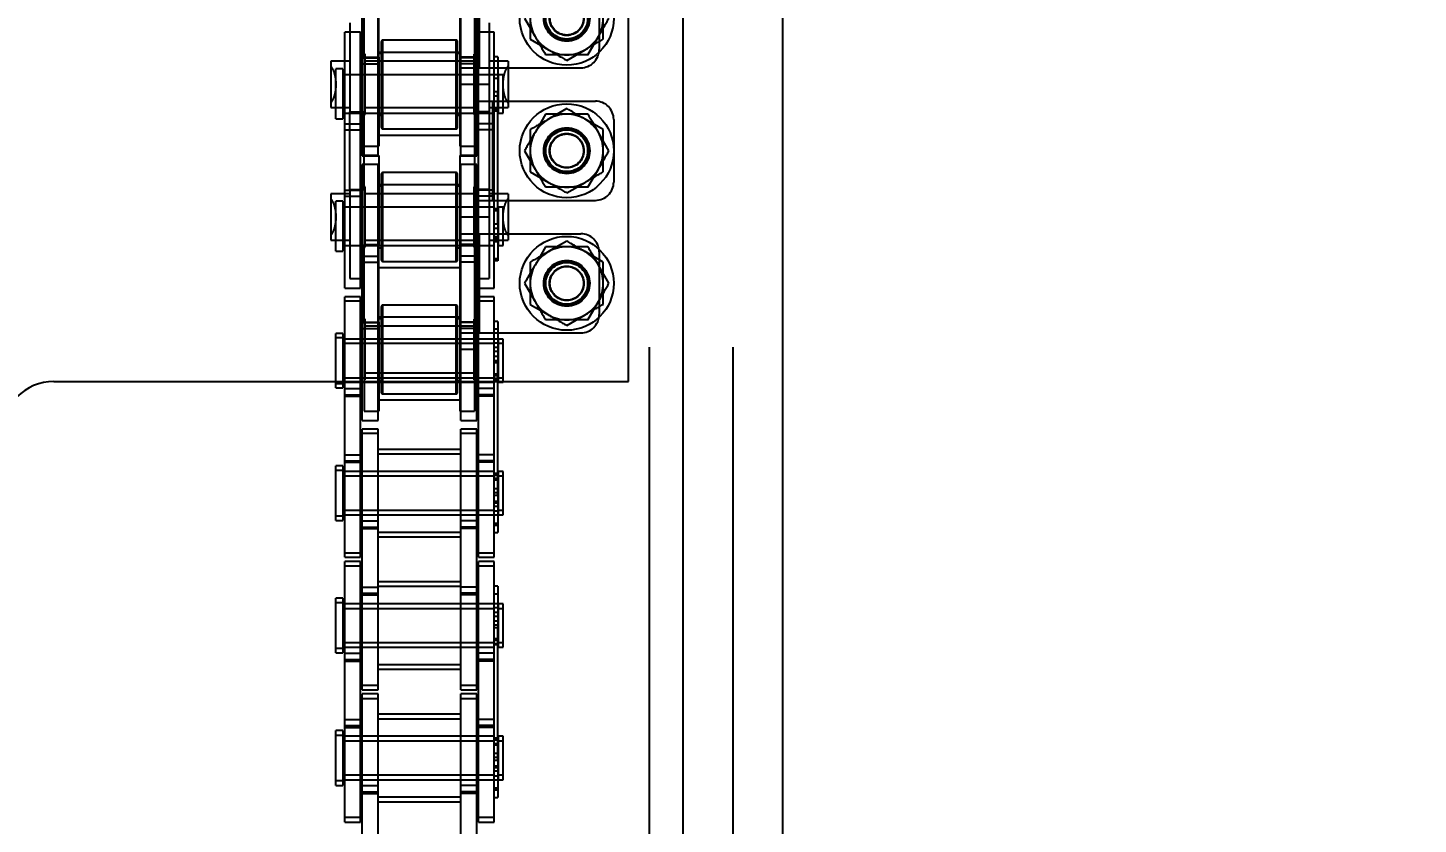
# Model space of a CAD drawing. Header units: metres. Extents: x 0 to 63075, y 0 to 44550.
# Drawn here: x 13986.2 to 14119.4, y 30026.9 to 30103.2 of the extents above; entities that cross this region are included whole.
import ezdxf

# ---------------------------------------------------------------- set-up
doc = ezdxf.new("R2010")
doc.units = ezdxf.units.M
doc.header["$LTSCALE"] = 75
doc.linetypes.add('HIDDEN2', pattern=[4.7625, 3.175, -1.5875])
for name, color, linetype in [('18_COTAS', 7, 'Continuous'), ('SDM', 7, 'Continuous'), ('SL1', 8, 'Continuous'), ('SL4', 4, 'Continuous'), ('ST1', 7, 'HIDDEN2')]:
    doc.layers.add(name, color=color, linetype=linetype)
doc.styles.add('ROMANS', font='ROMANS.SHX')
doc.dimstyles.new('75___1-75', dxfattribs={"dimscale": 75, "dimtxt": 2.5, "dimasz": 2, "dimexe": 1.5, "dimexo": 1, "dimgap": 0.5, "dimtad": 1, "dimdec": 0, "dimzin": 12, "dimtxsty": 'ROMANS', "dimcen": 0, "dimclrd": 256, "dimclre": 256, "dimclrt": 3, "dimazin": 3, "dimtfac": 1, "dimtdec": 0, "dimtmove": 0, "dimatfit": 0, "dimfxl": 1, "dimlwd": -1, "dimlwe": -1, "dimarcsym": 0})

# ---------------------------------------------------------------- blocks, each defined once
blk = doc.blocks.new('A$C1d93b9d1')
at = {"layer": 'SL1'}
for radius, start, end in [(1979, 150.48869, 76.2155), (1915.5, 151.39767, 77.94663), (1915.5, 151.39767, 77.48242), (1907.5, 151.51701, 77.89531), (1508, 159.38429, 0), (1508, 159.38429, 0), (1500, 179.96007, 0.03993)]:
    blk.add_arc((6031.73, 6950), radius, start, end, dxfattribs=at)
blk = doc.blocks.new('*D27')
at = {"layer": '18_COTAS', "transparency": 16777216}
for p, q in [((12131.24, 27878.33), (12131.24, 30705.37)), ((13913.74, 30509.57), (13913.74, 30705.37)), ((11981.24, 30592.87), (11122.31, 30592.87)), ((13913.74, 30592.87), (12131.24, 30592.87)), ((14063.74, 30592.87), (14213.74, 30592.87))]:
    blk.add_line(p, q, dxfattribs=at)
for points in [[(11981.24, 30617.87), (11981.24, 30567.87), (12131.24, 30592.87)], [(14063.74, 30617.87), (14063.74, 30567.87), (13913.74, 30592.87)]]:
    blk.add_solid(points, dxfattribs=at)
at = {"layer": 'Defpoints', "color": 0, "transparency": 16777216}
for p in [(13913.74, 30592.87), (13913.74, 30434.57), (12131.24, 27803.33)]:
    blk.add_point(p, dxfattribs=at)
at = {"layer": '18_COTAS', "color": 3, "transparency": 16777216, "insert": (11476.78, 30724.12), "char_height": 187.5, "attachment_point": 5, "style": 'ROMANS'}
blk.add_mtext('1782', dxfattribs=at)
blk = doc.blocks.new('A$C429c7d53')
at = {"layer": 'SL4'}
for p, q in [((337.77, 3289.74), (337.77, 2339.74)), ((328.24, 2339.74), (328.24, 3129.5))]:
    blk.add_line(p, q, dxfattribs=at)
at = {"layer": 'ST1'}
for p, q in [((325, 3339.74), (325, 2339.74)), ((333, 3339.74), (333, 2339.74)), ((328.24, 2339.74), (328.24, 3129.5)), ((323, 2979.25), (323, 3086.97)), ((306.87, 3018.81), (306.87, 3009.31)), ((308.27, 3018.81), (308.27, 3009.31)), ((308.62, 3018.81), (308.62, 3009.31)), ((308.71, 3018.81), (308.71, 3009.31)), ((297.72, 3010.34), (297.72, 3017.79)), ((299.12, 3010.34), (299.12, 3017.79)), ((320.2, 3017.06), (320.2, 3011.06)), ((297.51, 3010.27), (297.51, 3016.61)), ((299.03, 3010.27), (299.03, 3016.61)), ((306.96, 3010.27), (306.96, 3016.61)), ((308.48, 3010.27), (308.48, 3016.61)), ((313.06, 3014.06), (314.07, 3012.31)), ((295.84, 3003.93), (295.84, 3012.73)), ((297.36, 3012.73), (295.84, 3012.73)), ((296.32, 3013.62), (296.32, 3005.09)), ((297.36, 3003.93), (297.36, 3012.73)), ((308.64, 3003.93), (308.64, 3012.73)), ((310.16, 3012.73), (308.64, 3012.73)), ((309.67, 3013.62), (309.67, 3007.71)), ((310.16, 3003.93), (310.16, 3012.73)), ((299.35, 3003.61), (299.35, 3011.81)), ((306.5, 3011.97), (299.5, 3011.97)), ((299.5, 3003.46), (299.5, 3011.92)), ((306.5, 3003.46), (306.5, 3011.92)), ((306.65, 3003.61), (306.65, 3011.81)), ((313.6, 3012.04), (315.35, 3011.03)), ((319.12, 3010.56), (320.13, 3012.31)), ((297.51, 3010.27), (299.03, 3010.27)), ((297.51, 3000.89), (297.51, 3010.27)), ((297.81, 3010.61), (297.72, 3010.61)), ((297.81, 3010.61), (297.72, 3010.52)), ((297.72, 3010.34), (297.72, 3005.09)), ((297.72, 3010.34), (299.12, 3010.34)), ((297.72, 3010.34), (297.72, 3005.09)), ((297.72, 3010.34), (299.12, 3010.34)), ((297.81, 3009.94), (297.72, 3010.03)), ((297.81, 3004.82), (297.81, 3010.61)), ((299.03, 3000.89), (299.03, 3010.27)), ((306.96, 3010.77), (299.03, 3010.77)), ((299.35, 3010.67), (299.12, 3010.67)), ((299.12, 3010.34), (299.12, 3001.81)), ((306.87, 3010.67), (306.65, 3010.67)), ((308.27, 3010.34), (306.87, 3010.34)), ((308.48, 3010.27), (306.96, 3010.27)), ((306.96, 3000.89), (306.96, 3010.27)), ((308.19, 3010.61), (308.19, 3004.82)), ((308.27, 3010.52), (308.19, 3010.61)), ((308.27, 3010.61), (308.19, 3010.61)), ((308.27, 3010.03), (308.19, 3009.94)), ((308.48, 3000.89), (308.48, 3010.27)), ((310.49, 3010.36), (310.16, 3010.36)), ((310.49, 3010.36), (310.49, 3007.02)), ((317.1, 3010.02), (318.85, 3011.03)), ((294.5, 3009.94), (294.5, 3009.49)), ((296.32, 3009.94), (294.5, 3009.94)), ((294.5, 3009.49), (294.5, 3005.93)), ((295, 3004.41), (295, 3009.21)), ((295.66, 3009.21), (295, 3009.21)), ((295.66, 3009.21), (295.66, 3004.41)), ((310.16, 3008.65), (295.66, 3008.65)), ((297.36, 3008.65), (295.84, 3008.65)), ((297.51, 3009.69), (299.03, 3009.69)), ((299.03, 3008.65), (297.51, 3008.65)), ((308.27, 3009.94), (297.72, 3009.94)), ((308.19, 3009.94), (297.81, 3009.94)), ((306.96, 3008.65), (299.03, 3008.65)), ((306.87, 3009.31), (308.62, 3009.31)), ((306.87, 3009.31), (306.87, 3007.71)), ((308.48, 3009.69), (306.96, 3009.69)), ((308.48, 3008.65), (306.96, 3008.65)), ((308.27, 3009.31), (308.27, 3007.71)), ((308.62, 3009.31), (318.45, 3009.31)), ((310.49, 3008.65), (308.64, 3008.65)), ((311.5, 3009.94), (309.67, 3009.94)), ((310.53, 3008.65), (310.53, 3004.96)), ((311, 3008.65), (310.53, 3008.65)), ((311, 3004.96), (311, 3008.65)), ((311.5, 3009.94), (311.5, 3009.49)), ((311.5, 3009.49), (311.5, 3005.93)), ((308.27, 3007.71), (306.87, 3007.71)), ((306.87, 3007.71), (306.87, 3001.81)), ((309.67, 3007.71), (308.27, 3007.71)), ((308.27, 3007.71), (308.27, 3006.11)), ((309.67, 3007.71), (309.67, 3006.11)), ((310.53, 3008.28), (310.16, 3008.28)), ((308.27, 3006.11), (308.27, 2996.61)), ((308.27, 3006.11), (310.02, 3006.11)), ((309.67, 3006.11), (309.67, 2996.61)), ((309.99, 3006.11), (309.99, 2996.61)), ((310.02, 3006.11), (310.02, 2996.61)), ((310.02, 3006.11), (319.85, 3006.11)), ((310.49, 3007.02), (310.16, 3007.02)), ((310.49, 3006.6), (310.16, 3006.6)), ((310.49, 2994.34), (310.49, 3007.02)), ((294.5, 3005.93), (294.5, 3005.49)), ((294.5, 3005.49), (296.32, 3005.49)), ((295.66, 3004.96), (310.16, 3004.96)), ((295.84, 3004.96), (297.36, 3004.96)), ((296.32, 3005.09), (297.72, 3005.09)), ((296.32, 3005.09), (297.72, 3005.09)), ((296.32, 2997.64), (296.32, 3005.09)), ((297.51, 3004.96), (299.03, 3004.96)), ((297.72, 3005.49), (308.27, 3005.49)), ((297.72, 3005.4), (297.81, 3005.49)), ((297.72, 2997.64), (297.72, 3005.09)), ((297.72, 3004.91), (297.81, 3004.82)), ((297.72, 3004.82), (297.81, 3004.82)), ((297.81, 3005.49), (308.19, 3005.49)), ((299.03, 3004.96), (306.96, 3004.96)), ((299.12, 3004.76), (299.35, 3004.76)), ((306.65, 3004.76), (306.87, 3004.76)), ((306.96, 3004.96), (308.48, 3004.96)), ((308.19, 3005.49), (308.27, 3005.4)), ((308.19, 3004.82), (308.27, 3004.91)), ((308.19, 3004.82), (308.27, 3004.82)), ((309.67, 3005.09), (308.27, 3005.09)), ((308.64, 3004.96), (310.16, 3004.96)), ((309.67, 3005.49), (311.5, 3005.49)), ((310.16, 3005.33), (310.53, 3005.33)), ((310.49, 3005.24), (310.16, 3005.24)), ((310.49, 3005.14), (310.16, 3005.14)), ((310.53, 3004.96), (311, 3004.96)), ((311.5, 3005.93), (311.5, 3005.49)), ((315.08, 3004.86), (314.07, 3003.11)), ((317.1, 3005.41), (315.35, 3004.4)), ((295, 3004.41), (295.66, 3004.41)), ((295.66, 3004.41), (295.66, 3004.41)), ((295.84, 3003.93), (297.36, 3003.93)), ((295.84, 2997.59), (295.84, 3003.93)), ((295.84, 3003.35), (297.36, 3003.35)), ((297.36, 2997.59), (297.36, 3003.93)), ((299.5, 3003.46), (306.5, 3003.46)), ((310.16, 3003.93), (308.64, 3003.93)), ((308.64, 2997.59), (308.64, 3003.93)), ((310.16, 3003.35), (308.64, 3003.35)), ((310.16, 2997.59), (310.16, 3003.93)), ((320.6, 3003.39), (318.85, 3004.4)), ((321.6, 3004.36), (321.6, 2998.36)), ((299.03, 3002.85), (306.96, 3002.85)), ((321.14, 3001.36), (320.13, 3003.11)), ((297.51, 3000.89), (299.03, 3000.89)), ((297.72, 3001.81), (299.12, 3001.81)), ((299.12, 3000.92), (297.72, 3000.92)), ((299.12, 3000.92), (299.12, 2992.39)), ((306.87, 3001.81), (308.27, 3001.81)), ((306.87, 3000.92), (306.87, 2995.01)), ((308.27, 3000.92), (306.87, 3000.92)), ((306.96, 3000.89), (308.48, 3000.89)), ((313.06, 3001.36), (314.07, 2999.61)), ((297.51, 2991.25), (297.51, 3000.05)), ((299.03, 3000.05), (297.51, 3000.05)), ((299.03, 2991.25), (299.03, 3000.05)), ((306.96, 2991.25), (306.96, 3000.05)), ((308.48, 3000.05), (306.96, 3000.05)), ((308.48, 2991.25), (308.48, 3000.05)), ((313.6, 2999.34), (315.35, 2998.33)), ((319.12, 2997.86), (320.13, 2999.61)), ((306.96, 2998.09), (299.03, 2998.09)), ((299.35, 2990.91), (299.35, 2999.11)), ((306.5, 2999.27), (299.5, 2999.27)), ((299.5, 2990.76), (299.5, 2999.22)), ((306.5, 2990.76), (306.5, 2999.22)), ((306.65, 2990.91), (306.65, 2999.11)), ((317.1, 2997.32), (318.85, 2998.33)), ((294.5, 2997.24), (294.5, 2996.79)), ((296.32, 2997.24), (294.5, 2997.24)), ((294.5, 2996.79), (294.5, 2993.23)), ((295.84, 2988.21), (295.84, 2997.59)), ((295.84, 2997.59), (297.36, 2997.59)), ((295.84, 2997.01), (297.36, 2997.01)), ((296.32, 2997.64), (297.72, 2997.64)), ((296.32, 2997.64), (297.72, 2997.64)), ((296.32, 2997.64), (296.32, 2989.11)), ((297.36, 2988.21), (297.36, 2997.59)), ((297.81, 2997.91), (297.72, 2997.91)), ((297.81, 2997.91), (297.72, 2997.82)), ((297.72, 2997.64), (297.72, 2992.39)), ((297.81, 2997.24), (297.72, 2997.33)), ((308.27, 2997.24), (297.72, 2997.24)), ((297.81, 2992.12), (297.81, 2997.91)), ((308.19, 2997.24), (297.81, 2997.24)), ((299.35, 2997.97), (299.12, 2997.97)), ((306.87, 2997.97), (306.65, 2997.97)), ((308.19, 2997.91), (308.19, 2992.12)), ((308.27, 2997.82), (308.19, 2997.91)), ((308.27, 2997.91), (308.19, 2997.91)), ((308.27, 2997.33), (308.19, 2997.24)), ((309.67, 2997.64), (308.27, 2997.64)), ((310.16, 2997.59), (308.64, 2997.59)), ((308.64, 2988.21), (308.64, 2997.59)), ((310.16, 2997.01), (308.64, 2997.01)), ((311.5, 2997.24), (309.67, 2997.24)), ((310.16, 2988.21), (310.16, 2997.59)), ((311.5, 2997.24), (311.5, 2996.79)), ((311.5, 2996.79), (311.5, 2993.23)), ((295, 2991.73), (295, 2996.53)), ((295.66, 2996.53), (295, 2996.53)), ((295.66, 2996.53), (295.66, 2991.74)), ((310.16, 2995.97), (295.66, 2995.97)), ((297.36, 2995.97), (295.84, 2995.97)), ((299.03, 2995.97), (297.51, 2995.97)), ((306.96, 2995.97), (299.03, 2995.97)), ((308.48, 2995.97), (306.96, 2995.97)), ((308.27, 2996.61), (310.02, 2996.61)), ((308.27, 2996.61), (308.27, 2995.01)), ((310.16, 2995.97), (308.64, 2995.97)), ((309.67, 2996.61), (309.67, 2995.01)), ((310.02, 2996.61), (319.85, 2996.61)), ((310.49, 2995.8), (310.16, 2995.8)), ((310.49, 2995.69), (310.16, 2995.69)), ((310.53, 2995.61), (310.16, 2995.61)), ((310.53, 2995.97), (310.53, 2992.28)), ((311, 2995.97), (310.53, 2995.97)), ((311, 2992.28), (311, 2995.97)), ((308.27, 2995.01), (306.87, 2995.01)), ((306.87, 2995.01), (306.87, 2993.41)), ((309.67, 2995.01), (308.27, 2995.01)), ((308.27, 2995.01), (308.27, 2993.41)), ((309.67, 2995.01), (309.67, 2989.11)), ((310.49, 2994.34), (310.16, 2994.34)), ((310.49, 2994.34), (310.49, 2990.99)), ((294.5, 2993.23), (294.5, 2992.79)), ((294.5, 2992.79), (296.32, 2992.79)), ((297.72, 2992.79), (308.27, 2992.79)), ((297.72, 2992.7), (297.81, 2992.79)), ((297.81, 2992.79), (308.19, 2992.79)), ((306.87, 2993.41), (306.87, 2983.91)), ((306.87, 2993.41), (308.62, 2993.41)), ((308.19, 2992.79), (308.27, 2992.7)), ((308.27, 2993.41), (308.27, 2983.91)), ((308.62, 2993.41), (308.62, 2983.91)), ((308.62, 2993.41), (318.45, 2993.41)), ((308.71, 2993.41), (308.71, 2983.91)), ((309.67, 2992.79), (311.5, 2992.79)), ((310.49, 2993.92), (310.16, 2993.92)), ((310.49, 2993.11), (310.16, 2993.11)), ((310.49, 2992.94), (310.16, 2992.94)), ((310.16, 2992.65), (310.53, 2992.65)), ((311.5, 2993.23), (311.5, 2992.79)), ((317.1, 2992.71), (315.35, 2991.7)), ((295, 2991.73), (295.66, 2991.73)), ((295.66, 2992.28), (310.16, 2992.28)), ((295.66, 2991.74), (295.66, 2991.73)), ((295.84, 2992.28), (297.36, 2992.28)), ((297.51, 2992.28), (299.03, 2992.28)), ((297.72, 2992.39), (299.12, 2992.39)), ((297.72, 2992.39), (299.12, 2992.39)), ((297.72, 2984.94), (297.72, 2992.39)), ((297.72, 2992.21), (297.81, 2992.12)), ((297.72, 2992.12), (297.81, 2992.12)), ((299.03, 2992.28), (306.96, 2992.28)), ((299.12, 2984.94), (299.12, 2992.39)), ((299.12, 2992.06), (299.35, 2992.06)), ((306.65, 2992.06), (306.87, 2992.06)), ((308.27, 2992.39), (306.87, 2992.39)), ((306.96, 2992.28), (308.48, 2992.28)), ((308.19, 2992.12), (308.27, 2992.21)), ((308.19, 2992.12), (308.27, 2992.12)), ((308.64, 2992.28), (310.16, 2992.28)), ((310.53, 2992.28), (311, 2992.28)), ((315.08, 2992.16), (314.07, 2990.41)), ((320.6, 2990.69), (318.85, 2991.7)), ((320.2, 2991.66), (320.2, 2985.66)), ((297.51, 2991.25), (299.03, 2991.25)), ((297.51, 2984.91), (297.51, 2991.25)), ((297.51, 2990.67), (299.03, 2990.67)), ((299.03, 2984.91), (299.03, 2991.25)), ((299.03, 2990.17), (306.96, 2990.17)), ((299.5, 2990.76), (306.5, 2990.76)), ((308.48, 2991.25), (306.96, 2991.25)), ((306.96, 2984.91), (306.96, 2991.25)), ((308.48, 2990.67), (306.96, 2990.67)), ((308.48, 2984.91), (308.48, 2991.25)), ((310.49, 2990.99), (310.16, 2990.99)), ((310.49, 2990.82), (310.16, 2990.82)), ((310.49, 2990.99), (310.49, 2990.82)), ((321.14, 2988.66), (320.13, 2990.41)), ((296.32, 2989.11), (297.72, 2989.11)), ((308.27, 2989.11), (309.67, 2989.11)), ((313.06, 2988.66), (314.07, 2986.91)), ((295.84, 2988.21), (297.36, 2988.21)), ((295.84, 2986.96), (295.84, 2987.37)), ((297.36, 2987.37), (295.84, 2987.37)), ((297.36, 2986.96), (297.36, 2987.37)), ((308.64, 2988.21), (310.16, 2988.21)), ((308.64, 2986.96), (308.64, 2987.37)), ((310.16, 2987.37), (308.64, 2987.37)), ((310.16, 2986.96), (310.16, 2987.37)), ((295.84, 2977.86), (295.84, 2986.96)), ((297.36, 2986.96), (295.84, 2986.96)), ((297.36, 2977.86), (297.36, 2986.96)), ((299.35, 2978.21), (299.35, 2986.41)), ((306.5, 2986.57), (299.5, 2986.57)), ((299.5, 2978.06), (299.5, 2986.52)), ((306.5, 2978.06), (306.5, 2986.52)), ((306.65, 2978.21), (306.65, 2986.41)), ((308.64, 2977.86), (308.64, 2986.96)), ((310.16, 2986.96), (308.64, 2986.96)), ((310.16, 2977.86), (310.16, 2986.96)), ((313.6, 2986.64), (315.35, 2985.63)), ((319.12, 2985.16), (320.13, 2986.91)), ((297.51, 2984.91), (299.03, 2984.91)), ((297.51, 2975.53), (297.51, 2984.91)), ((297.81, 2985.21), (297.72, 2985.21)), ((297.81, 2985.21), (297.72, 2985.12)), ((297.72, 2984.94), (299.12, 2984.94)), ((297.72, 2984.94), (299.12, 2984.94)), ((297.72, 2984.94), (297.72, 2976.41)), ((297.81, 2979.42), (297.81, 2985.21)), ((299.03, 2975.53), (299.03, 2984.91)), ((306.96, 2985.41), (299.03, 2985.41)), ((299.35, 2985.27), (299.12, 2985.27)), ((299.12, 2984.94), (299.12, 2976.41)), ((306.87, 2985.27), (306.65, 2985.27)), ((308.27, 2984.94), (306.87, 2984.94)), ((308.48, 2984.91), (306.96, 2984.91)), ((306.96, 2975.53), (306.96, 2984.91)), ((308.19, 2985.21), (308.19, 2979.42)), ((308.27, 2985.12), (308.19, 2985.21)), ((308.27, 2985.21), (308.19, 2985.21)), ((308.48, 2975.53), (308.48, 2984.91)), ((310.49, 2985), (310.16, 2985)), ((310.49, 2985), (310.49, 2984.27)), ((317.1, 2984.62), (318.85, 2985.63)), ((295, 2983.43), (295, 2983.85)), ((295.66, 2983.85), (295, 2983.85)), ((295, 2978.64), (295, 2983.43)), ((295.66, 2983.43), (295, 2983.43)), ((295.66, 2983.85), (295.66, 2983.43)), ((295.66, 2983.43), (295.66, 2978.64)), ((297.51, 2984.33), (299.03, 2984.33)), ((297.81, 2984.54), (297.72, 2984.63)), ((308.19, 2984.54), (297.81, 2984.54)), ((306.87, 2983.91), (308.62, 2983.91)), ((306.87, 2983.91), (306.87, 2982.31)), ((308.48, 2984.33), (306.96, 2984.33)), ((308.27, 2984.63), (308.19, 2984.54)), ((308.27, 2983.91), (308.27, 2982.31)), ((308.62, 2983.91), (318.45, 2983.91)), ((310.49, 2984.27), (310.16, 2984.27)), ((310.49, 2984.27), (310.49, 2981.04)), ((310.16, 2983.3), (295.66, 2983.3)), ((310.16, 2982.88), (295.66, 2982.88)), ((297.36, 2983.3), (295.84, 2983.3)), ((297.36, 2982.88), (295.84, 2982.88)), ((299.03, 2983.3), (297.51, 2983.3)), ((306.96, 2983.3), (299.03, 2983.3)), ((308.27, 2982.31), (306.87, 2982.31)), ((306.87, 2982.31), (306.87, 2976.41)), ((308.48, 2983.3), (306.96, 2983.3)), ((308.27, 2982.31), (308.27, 2976.41)), ((310.49, 2983.3), (308.64, 2983.3)), ((310.16, 2982.88), (308.64, 2982.88)), ((310.53, 2982.93), (310.16, 2982.93)), ((310.53, 2982.51), (310.16, 2982.51)), ((310.49, 2982.14), (310.16, 2982.14)), ((310.53, 2983.3), (310.53, 2982.88)), ((311, 2983.3), (310.53, 2983.3)), ((310.53, 2982.88), (310.53, 2979.19)), ((311, 2982.88), (310.53, 2982.88)), ((311, 2982.88), (311, 2983.3)), ((311, 2979.19), (311, 2982.88)), ((310.49, 2981.66), (310.16, 2981.66)), ((310.49, 2981.24), (310.16, 2981.24)), ((310.49, 2981.04), (310.16, 2981.04)), ((310.49, 2968.34), (310.49, 2981.04)), ((295.66, 2979.61), (310.16, 2979.61)), ((295.84, 2979.61), (297.36, 2979.61)), ((297.51, 2979.61), (299.03, 2979.61)), ((297.72, 2980), (297.81, 2980.09)), ((297.72, 2979.51), (297.81, 2979.42)), ((297.72, 2979.42), (297.81, 2979.42)), ((297.81, 2980.09), (308.19, 2980.09)), ((299.03, 2979.61), (306.96, 2979.61)), ((299.12, 2979.36), (299.35, 2979.36)), ((306.65, 2979.36), (306.87, 2979.36)), ((306.96, 2979.61), (308.48, 2979.61)), ((308.19, 2980.09), (308.27, 2980)), ((308.19, 2979.42), (308.27, 2979.51)), ((308.19, 2979.42), (308.27, 2979.42)), ((308.64, 2979.61), (310.16, 2979.61)), ((310.16, 2979.98), (310.53, 2979.98)), ((310.49, 2979.89), (310.16, 2979.89)), ((310.49, 2979.78), (310.16, 2979.78)), ((310.16, 2979.56), (310.53, 2979.56)), ((310.49, 2979.42), (310.16, 2979.42)), ((310.53, 2979.61), (311, 2979.61)), ((268, 2979.25), (323, 2979.25)), ((295, 2979.05), (295.66, 2979.05)), ((295, 2978.64), (295.66, 2978.64)), ((295.66, 2979.19), (310.16, 2979.19)), ((295.84, 2979.19), (297.36, 2979.19)), ((295.84, 2978.57), (297.36, 2978.57)), ((299.5, 2978.06), (306.5, 2978.06)), ((308.64, 2979.19), (310.16, 2979.19)), ((310.16, 2978.57), (308.64, 2978.57)), ((310.53, 2979.19), (311, 2979.19)), ((295.84, 2977.99), (297.36, 2977.99)), ((295.84, 2977.86), (297.36, 2977.86)), ((295.84, 2971.51), (295.84, 2977.86)), ((297.36, 2971.51), (297.36, 2977.86)), ((299.03, 2977.49), (306.96, 2977.49)), ((310.16, 2977.99), (308.64, 2977.99)), ((310.16, 2977.86), (308.64, 2977.86)), ((308.64, 2971.51), (308.64, 2977.86)), ((310.16, 2971.51), (310.16, 2977.86)), ((297.51, 2975.53), (299.03, 2975.53)), ((297.72, 2976.41), (299.12, 2976.41)), ((306.87, 2976.41), (308.27, 2976.41)), ((306.96, 2975.53), (308.48, 2975.53)), ((297.51, 2974.26), (297.51, 2974.69)), ((299.03, 2974.69), (297.51, 2974.69)), ((297.51, 2965.16), (297.51, 2974.26)), ((299.03, 2974.26), (297.51, 2974.26)), ((299.03, 2974.26), (299.03, 2974.69)), ((299.03, 2965.16), (299.03, 2974.26)), ((306.96, 2974.26), (306.96, 2974.69)), ((308.48, 2974.69), (306.96, 2974.69)), ((306.96, 2965.16), (306.96, 2974.26)), ((308.48, 2974.26), (306.96, 2974.26)), ((308.48, 2974.26), (308.48, 2974.69)), ((308.48, 2965.16), (308.48, 2974.26)), ((306.96, 2972.73), (299.03, 2972.73)), ((295.84, 2972.23), (297.36, 2972.23)), ((295.84, 2971.65), (297.36, 2971.65)), ((295.84, 2971.51), (297.36, 2971.51)), ((295.84, 2962.42), (295.84, 2971.51)), ((297.36, 2962.42), (297.36, 2971.51)), ((306.96, 2972.3), (299.03, 2972.3)), ((310.16, 2972.23), (308.64, 2972.23)), ((310.16, 2971.65), (308.64, 2971.65)), ((310.16, 2971.51), (308.64, 2971.51)), ((308.64, 2962.42), (308.64, 2971.51)), ((310.16, 2962.42), (310.16, 2971.51)), ((295, 2970.73), (295, 2971.17)), ((295.66, 2971.17), (295, 2971.17)), ((295, 2965.94), (295, 2970.73)), ((295.66, 2970.73), (295, 2970.73)), ((295.66, 2971.17), (295.66, 2970.73)), ((295.66, 2970.73), (295.66, 2965.94)), ((310.16, 2970.62), (295.66, 2970.62)), ((310.16, 2970.18), (295.66, 2970.18)), ((297.36, 2970.62), (295.84, 2970.62)), ((297.36, 2970.18), (295.84, 2970.18)), ((299.03, 2970.62), (297.51, 2970.62)), ((299.03, 2970.18), (297.51, 2970.18)), ((306.96, 2970.62), (299.03, 2970.62)), ((306.96, 2970.18), (299.03, 2970.18)), ((308.48, 2970.62), (306.96, 2970.62)), ((308.48, 2970.18), (306.96, 2970.18)), ((310.16, 2970.62), (308.64, 2970.62)), ((310.16, 2970.18), (308.64, 2970.18)), ((310.49, 2970.44), (310.16, 2970.44)), ((310.49, 2970.34), (310.16, 2970.34)), ((310.53, 2970.25), (310.16, 2970.25)), ((310.53, 2970.62), (310.53, 2970.18)), ((311, 2970.62), (310.53, 2970.62)), ((310.53, 2970.18), (310.53, 2966.49)), ((311, 2970.18), (310.53, 2970.18)), ((311, 2970.18), (311, 2970.62)), ((311, 2966.49), (311, 2970.18)), ((310.49, 2969.95), (310.16, 2969.95)), ((310.53, 2969.81), (310.16, 2969.81)), ((310.49, 2968.98), (310.16, 2968.98)), ((310.49, 2968.57), (310.16, 2968.57)), ((310.49, 2968.34), (310.16, 2968.34)), ((310.49, 2967.75), (310.16, 2967.75)), ((310.49, 2967.58), (310.16, 2967.58)), ((310.49, 2968.34), (310.49, 2964.78)), ((295, 2966.37), (295.66, 2966.37)), ((295.66, 2966.93), (310.16, 2966.93)), ((295.66, 2966.49), (310.16, 2966.49)), ((295.84, 2966.93), (297.36, 2966.93)), ((295.84, 2966.49), (297.36, 2966.49)), ((297.51, 2966.93), (299.03, 2966.93)), ((297.51, 2966.49), (299.03, 2966.49)), ((299.03, 2966.93), (306.96, 2966.93)), ((299.03, 2966.49), (306.96, 2966.49)), ((306.96, 2966.93), (308.48, 2966.93)), ((306.96, 2966.49), (308.48, 2966.49)), ((308.64, 2966.93), (310.16, 2966.93)), ((308.64, 2966.49), (310.49, 2966.49)), ((310.16, 2967.3), (310.53, 2967.3)), ((310.16, 2966.86), (310.53, 2966.86)), ((310.53, 2966.93), (311, 2966.93)), ((310.53, 2966.49), (311, 2966.49)), ((295, 2965.94), (295.66, 2965.94)), ((297.51, 2965.9), (299.03, 2965.9)), ((297.51, 2965.31), (299.03, 2965.31)), ((297.51, 2965.16), (299.03, 2965.16)), ((297.51, 2958.81), (297.51, 2965.16)), ((299.03, 2958.81), (299.03, 2965.16)), ((299.03, 2964.81), (306.96, 2964.81)), ((308.48, 2965.9), (306.96, 2965.9)), ((308.48, 2965.31), (306.96, 2965.31)), ((308.48, 2965.16), (306.96, 2965.16)), ((306.96, 2958.81), (306.96, 2965.16)), ((308.48, 2958.81), (308.48, 2965.16)), ((310.49, 2965.63), (310.16, 2965.63)), ((310.49, 2965.46), (310.16, 2965.46)), ((310.16, 2964.78), (310.49, 2964.78)), ((299.03, 2964.38), (306.96, 2964.38)), ((295.84, 2962.85), (297.36, 2962.85)), ((295.84, 2962.42), (297.36, 2962.42)), ((308.64, 2962.85), (310.16, 2962.85)), ((308.64, 2962.42), (310.16, 2962.42)), ((295.84, 2961.56), (295.84, 2962.01)), ((297.36, 2962.01), (295.84, 2962.01)), ((295.84, 2952.46), (295.84, 2961.56)), ((297.36, 2961.56), (295.84, 2961.56)), ((297.36, 2961.56), (297.36, 2962.01)), ((297.36, 2952.46), (297.36, 2961.56)), ((308.64, 2961.56), (308.64, 2962.01)), ((310.16, 2962.01), (308.64, 2962.01)), ((308.64, 2952.46), (308.64, 2961.56)), ((310.16, 2961.56), (308.64, 2961.56)), ((310.16, 2961.56), (310.16, 2962.01)), ((310.16, 2952.46), (310.16, 2961.56)), ((297.51, 2959.56), (299.03, 2959.56)), ((306.96, 2960.05), (299.03, 2960.05)), ((306.96, 2959.6), (299.03, 2959.6)), ((308.48, 2959.56), (306.96, 2959.56)), ((310.49, 2959.65), (310.16, 2959.65)), ((310.49, 2959.65), (310.49, 2958.87)), ((295, 2958.03), (295, 2958.49)), ((295.66, 2958.49), (295, 2958.49)), ((295.66, 2958.49), (295.66, 2958.03)), ((297.51, 2958.97), (299.03, 2958.97)), ((297.51, 2958.81), (299.03, 2958.81)), ((297.51, 2949.72), (297.51, 2958.81)), ((299.03, 2949.72), (299.03, 2958.81)), ((308.48, 2958.97), (306.96, 2958.97)), ((308.48, 2958.81), (306.96, 2958.81)), ((306.96, 2949.72), (306.96, 2958.81)), ((308.48, 2949.72), (308.48, 2958.81)), ((310.49, 2958.87), (310.16, 2958.87)), ((310.49, 2958.87), (310.49, 2955.64)), ((295, 2953.24), (295, 2958.03)), ((295.66, 2958.03), (295, 2958.03)), ((295.66, 2958.03), (295.66, 2953.24)), ((310.16, 2957.94), (295.66, 2957.94)), ((310.16, 2957.48), (295.66, 2957.48)), ((297.36, 2957.94), (295.84, 2957.94)), ((297.36, 2957.48), (295.84, 2957.48)), ((299.03, 2957.94), (297.51, 2957.94)), ((299.03, 2957.48), (297.51, 2957.48)), ((306.96, 2957.94), (299.03, 2957.94)), ((306.96, 2957.48), (299.03, 2957.48)), ((308.48, 2957.94), (306.96, 2957.94)), ((308.48, 2957.48), (306.96, 2957.48)), ((310.49, 2957.94), (308.64, 2957.94)), ((310.16, 2957.48), (308.64, 2957.48)), ((310.53, 2957.57), (310.16, 2957.57)), ((310.53, 2957.11), (310.16, 2957.11)), ((310.49, 2956.74), (310.16, 2956.74)), ((310.53, 2957.94), (310.53, 2957.48)), ((311, 2957.94), (310.53, 2957.94)), ((310.53, 2957.48), (310.53, 2953.79)), ((311, 2957.48), (310.53, 2957.48)), ((311, 2957.48), (311, 2957.94)), ((311, 2953.79), (311, 2957.48)), ((310.49, 2956.3), (310.16, 2956.3)), ((310.49, 2955.89), (310.16, 2955.89)), ((310.49, 2955.64), (310.16, 2955.64)), ((310.49, 2942.94), (310.49, 2955.64)), ((295.66, 2954.25), (310.16, 2954.25)), ((295.84, 2954.25), (297.36, 2954.25)), ((297.51, 2954.25), (299.03, 2954.25)), ((299.03, 2954.25), (306.96, 2954.25)), ((306.96, 2954.25), (308.48, 2954.25)), ((308.64, 2954.25), (310.16, 2954.25)), ((310.16, 2954.62), (310.53, 2954.62)), ((310.49, 2954.53), (310.16, 2954.53)), ((310.49, 2954.43), (310.16, 2954.43)), ((310.16, 2954.16), (310.53, 2954.16)), ((310.53, 2954.25), (311, 2954.25)), ((295, 2953.7), (295.66, 2953.7)), ((295, 2953.24), (295.66, 2953.24)), ((295.66, 2953.79), (310.16, 2953.79)), ((295.84, 2953.79), (297.36, 2953.79)), ((295.84, 2953.22), (297.36, 2953.22)), ((297.51, 2953.79), (299.03, 2953.79)), ((299.03, 2953.79), (306.96, 2953.79)), ((306.96, 2953.79), (308.48, 2953.79)), ((308.64, 2953.79), (310.16, 2953.79)), ((310.16, 2953.22), (308.64, 2953.22)), ((310.49, 2954.02), (310.16, 2954.02)), ((310.53, 2953.79), (311, 2953.79)), ((295.84, 2952.63), (297.36, 2952.63)), ((295.84, 2952.46), (297.36, 2952.46)), ((295.84, 2946.11), (295.84, 2952.46)), ((297.36, 2946.11), (297.36, 2952.46)), ((299.03, 2952.13), (306.96, 2952.13)), ((299.03, 2951.68), (306.96, 2951.68)), ((310.16, 2952.63), (308.64, 2952.63)), ((310.16, 2952.46), (308.64, 2952.46)), ((308.64, 2946.11), (308.64, 2952.46)), ((310.16, 2946.11), (310.16, 2952.46)), ((297.51, 2950.17), (299.03, 2950.17)), ((306.96, 2950.17), (308.48, 2950.17)), ((297.51, 2949.72), (299.03, 2949.72)), ((297.51, 2948.86), (297.51, 2949.34)), ((299.03, 2949.34), (297.51, 2949.34)), ((297.51, 2939.76), (297.51, 2948.86)), ((299.03, 2948.86), (297.51, 2948.86)), ((299.03, 2948.86), (299.03, 2949.34)), ((299.03, 2939.76), (299.03, 2948.86)), ((306.96, 2949.72), (308.48, 2949.72)), ((306.96, 2948.86), (306.96, 2949.34)), ((308.48, 2949.34), (306.96, 2949.34)), ((306.96, 2939.76), (306.96, 2948.86)), ((308.48, 2948.86), (306.96, 2948.86)), ((308.48, 2948.86), (308.48, 2949.34)), ((308.48, 2939.76), (308.48, 2948.86)), ((295.84, 2946.88), (297.36, 2946.88)), ((295.84, 2946.29), (297.36, 2946.29)), ((295.84, 2946.11), (297.36, 2946.11)), ((295.84, 2937.02), (295.84, 2946.11)), ((297.36, 2937.02), (297.36, 2946.11)), ((306.96, 2947.38), (299.03, 2947.38)), ((306.96, 2946.9), (299.03, 2946.9)), ((310.16, 2946.88), (308.64, 2946.88)), ((310.16, 2946.29), (308.64, 2946.29)), ((310.16, 2946.11), (308.64, 2946.11)), ((308.64, 2937.02), (308.64, 2946.11)), ((310.16, 2937.02), (310.16, 2946.11)), ((295, 2945.33), (295, 2945.82)), ((295.66, 2945.82), (295, 2945.82)), ((295, 2940.54), (295, 2945.33)), ((295.66, 2945.33), (295, 2945.33)), ((295.66, 2945.82), (295.66, 2945.33)), ((295.66, 2945.33), (295.66, 2940.54)), ((310.16, 2945.26), (295.66, 2945.26)), ((310.16, 2944.78), (295.66, 2944.78)), ((297.36, 2945.26), (295.84, 2945.26)), ((297.36, 2944.78), (295.84, 2944.78)), ((299.03, 2945.26), (297.51, 2945.26)), ((299.03, 2944.78), (297.51, 2944.78)), ((306.96, 2945.26), (299.03, 2945.26)), ((306.96, 2944.78), (299.03, 2944.78)), ((308.48, 2945.26), (306.96, 2945.26)), ((308.48, 2944.78), (306.96, 2944.78)), ((310.16, 2945.26), (308.64, 2945.26)), ((310.16, 2944.78), (308.64, 2944.78)), ((310.49, 2945.08), (310.16, 2945.08)), ((310.49, 2944.98), (310.16, 2944.98)), ((310.53, 2944.89), (310.16, 2944.89)), ((310.53, 2945.26), (310.53, 2944.78)), ((311, 2945.26), (310.53, 2945.26)), ((310.53, 2944.78), (310.53, 2941.09)), ((311, 2944.78), (310.53, 2944.78)), ((311, 2944.78), (311, 2945.26)), ((311, 2941.09), (311, 2944.78)), ((310.49, 2944.55), (310.16, 2944.55)), ((310.53, 2944.41), (310.16, 2944.41)), ((310.49, 2943.62), (310.16, 2943.62)), ((310.49, 2943.21), (310.16, 2943.21)), ((310.49, 2942.94), (310.16, 2942.94)), ((310.49, 2942.4), (310.16, 2942.4)), ((310.49, 2942.23), (310.16, 2942.23)), ((310.49, 2942.94), (310.49, 2939.38)), ((295, 2941.02), (295.66, 2941.02)), ((295.66, 2941.57), (310.16, 2941.57)), ((295.66, 2941.09), (310.16, 2941.09)), ((295.84, 2941.57), (297.36, 2941.57)), ((295.84, 2941.09), (297.36, 2941.09)), ((297.51, 2941.57), (299.03, 2941.57)), ((297.51, 2941.09), (299.03, 2941.09)), ((299.03, 2941.57), (306.96, 2941.57)), ((299.03, 2941.09), (306.96, 2941.09)), ((306.96, 2941.57), (308.48, 2941.57)), ((306.96, 2941.09), (308.48, 2941.09)), ((308.64, 2941.57), (310.16, 2941.57)), ((308.64, 2941.09), (310.49, 2941.09)), ((310.16, 2941.94), (310.53, 2941.94)), ((310.16, 2941.46), (310.53, 2941.46)), ((310.53, 2941.57), (311, 2941.57)), ((310.53, 2941.09), (311, 2941.09)), ((295, 2940.54), (295.66, 2940.54)), ((297.51, 2940.54), (299.03, 2940.54)), ((297.51, 2939.95), (299.03, 2939.95)), ((297.51, 2939.76), (299.03, 2939.76)), ((297.51, 2933.41), (297.51, 2939.76)), ((299.03, 2933.41), (299.03, 2939.76)), ((299.03, 2939.46), (306.96, 2939.46)), ((308.48, 2940.54), (306.96, 2940.54)), ((308.48, 2939.95), (306.96, 2939.95)), ((308.48, 2939.76), (306.96, 2939.76)), ((306.96, 2933.41), (306.96, 2939.76)), ((308.48, 2933.41), (308.48, 2939.76)), ((310.49, 2940.28), (310.16, 2940.28)), ((310.49, 2940.1), (310.16, 2940.1)), ((299.03, 2938.98), (306.96, 2938.98)), ((310.16, 2939.38), (310.49, 2939.38)), ((295.84, 2937.5), (297.36, 2937.5)), ((295.84, 2937.02), (297.36, 2937.02)), ((308.64, 2937.5), (310.16, 2937.5)), ((308.64, 2937.02), (310.16, 2937.02))]:
    blk.add_line(p, q, dxfattribs=at)
for centre, radius in [((317.1, 3014.06), 4.5), ((317.1, 3014.06), 2.2), ((317.1, 3014.06), 2.15), ((317.1, 3014.06), 2), ((317.1, 3014.06), 1.65), ((317.1, 3014.06), 1.61), ((317.1, 3001.36), 4.5), ((317.1, 3001.36), 2.2), ((317.1, 3001.36), 2.15), ((317.1, 3001.36), 2), ((317.1, 3001.36), 1.65), ((317.1, 3001.36), 1.61), ((317.1, 2988.66), 4.5), ((317.1, 2988.66), 2.2), ((317.1, 2988.66), 2.15), ((317.1, 2988.66), 2), ((317.1, 2988.66), 1.65), ((317.1, 2988.66), 1.61)]:
    blk.add_circle(centre, radius, dxfattribs=at)
for centre, radius, start, end in [((317.1, 3014.06), 3.5, 180, 240), ((317.1, 3014.06), 3.5, 300, 0), ((299.5, 3011.81), 0.155, 90, 180), ((306.5, 3011.81), 0.155, 0, 90), ((317.1, 3014.06), 3.5, 240, 300), ((318.45, 3011.06), 1.75, 270, 0), ((319.85, 3004.36), 1.75, 0, 90), ((317.1, 3001.36), 3.5, 60, 120), ((299.5, 3003.61), 0.155, 180, 270), ((306.5, 3003.61), 0.155, 270, 360), ((317.1, 3001.36), 3.5, 120, 180), ((317.1, 3001.36), 3.5, 0, 60), ((317.1, 3001.36), 3.5, 180, 240), ((317.1, 3001.36), 3.5, 300, 0), ((299.5, 2999.11), 0.155, 90, 180), ((306.5, 2999.11), 0.155, 0, 90), ((317.1, 3001.36), 3.5, 240, 300), ((319.85, 2998.36), 1.75, 270, 0), ((318.45, 2991.66), 1.75, 0, 90), ((317.1, 2988.66), 3.5, 120, 180), ((317.1, 2988.66), 3.5, 60, 120), ((317.1, 2988.66), 3.5, 0, 60), ((299.5, 2990.91), 0.155, 180, 270), ((306.5, 2990.91), 0.155, 270, 0), ((317.1, 2988.66), 3.5, 180, 240), ((317.1, 2988.66), 3.5, 300, 0), ((299.5, 2986.41), 0.155, 90, 180), ((306.5, 2986.41), 0.155, 0, 90), ((317.1, 2988.66), 3.5, 240, 300), ((318.45, 2985.66), 1.75, 270, 0), ((268, 2974.25), 5, 90, 180), ((299.5, 2978.21), 0.155, 180, 270), ((306.5, 2978.21), 0.155, 270, 360)]:
    blk.add_arc(centre, radius, start, end, dxfattribs=at)
for points, knots in [([(313.6, 3014.06), (313.6, 3013.91), (313.6, 3013.23), (313.6, 3012.56), (313.6, 3012.04)], [0, 0, 0, 0, 0.221869, 1, 1, 1, 1]), ([(320.13, 3012.31), (320.16, 3012.36), (320.5, 3012.95), (320.83, 3013.53), (321.14, 3014.06)], [0, 0, 0, 0, 0.070174, 1, 1, 1, 1]), ([(320.6, 3012.04), (320.6, 3012.56), (320.6, 3013.23), (320.6, 3013.91), (320.6, 3014.06)], [0, 0, 0, 0, 0.778131, 1, 1, 1, 1]), ([(314.07, 3012.31), (314.09, 3012.27), (314.43, 3011.68), (314.77, 3011.1), (315.08, 3010.56)], [0, 0, 0, 0, 0.070174, 1, 1, 1, 1]), ([(318.85, 3011.03), (318.89, 3011.06), (319.48, 3011.4), (320.06, 3011.73), (320.6, 3012.04)], [0, 0, 0, 0, 0.070174, 1, 1, 1, 1]), ([(317.1, 3010.56), (316.92, 3010.56), (316.23, 3010.56), (315.57, 3010.56), (315.08, 3010.56)], [0, 0, 0, 0, 0.268634, 1, 1, 1, 1]), ([(315.35, 3011.03), (315.39, 3011.01), (315.98, 3010.67), (316.56, 3010.33), (317.1, 3010.02)], [0, 0, 0, 0, 0.070174, 1, 1, 1, 1]), ([(319.12, 3010.56), (318.95, 3010.56), (318.29, 3010.56), (317.61, 3010.56), (317.1, 3010.56)], [0, 0, 0, 0, 0.257551, 1, 1, 1, 1]), ([(294.5, 3009.49), (294.57, 3009.38), (294.71, 3009.16), (294.87, 3008.72), (294.97, 3008.24), (295, 3007.71), (294.97, 3007.19), (294.87, 3006.71), (294.71, 3006.27), (294.57, 3006.05), (294.5, 3005.93)], [0, 0, 0, 0, 0.130043, 0.255982, 0.379107, 0.5, 0.620893, 0.744018, 0.869957, 1, 1, 1, 1]), ([(311.5, 3005.93), (311.43, 3006.05), (311.29, 3006.27), (311.13, 3006.71), (311.03, 3007.19), (311, 3007.71), (311.03, 3008.24), (311.13, 3008.72), (311.29, 3009.16), (311.43, 3009.38), (311.5, 3009.49)], [0, 0, 0, 0, 0.130043, 0.255982, 0.379107, 0.5, 0.620893, 0.744018, 0.869957, 1, 1, 1, 1]), ([(317.1, 3004.86), (316.92, 3004.86), (316.23, 3004.86), (315.57, 3004.86), (315.08, 3004.86)], [0, 0, 0, 0, 0.268634, 1, 1, 1, 1]), ([(318.85, 3004.4), (318.81, 3004.42), (318.22, 3004.76), (317.64, 3005.1), (317.1, 3005.41)], [0, 0, 0, 0, 0.070174, 1, 1, 1, 1]), ([(319.12, 3004.86), (318.95, 3004.86), (318.29, 3004.86), (317.61, 3004.86), (317.1, 3004.86)], [0, 0, 0, 0, 0.257551, 1, 1, 1, 1]), ([(320.13, 3003.11), (320.11, 3003.16), (319.77, 3003.75), (319.43, 3004.33), (319.12, 3004.86)], [0, 0, 0, 0, 0.070174, 1, 1, 1, 1]), ([(315.35, 3004.4), (315.31, 3004.37), (314.72, 3004.03), (314.14, 3003.7), (313.6, 3003.39)], [0, 0, 0, 0, 0.070174, 1, 1, 1, 1]), ([(313.6, 3003.39), (313.6, 3003.26), (313.6, 3002.6), (313.6, 3001.91), (313.6, 3001.36)], [0, 0, 0, 0, 0.198275, 1, 1, 1, 1]), ([(320.6, 3001.36), (320.6, 3001.91), (320.6, 3002.6), (320.6, 3003.26), (320.6, 3003.39)], [0, 0, 0, 0, 0.801725, 1, 1, 1, 1]), ([(314.07, 3003.11), (314.04, 3003.07), (313.7, 3002.48), (313.37, 3001.9), (313.06, 3001.36)], [0, 0, 0, 0, 0.070174, 1, 1, 1, 1]), ([(313.6, 3001.36), (313.6, 3001.21), (313.6, 3000.53), (313.6, 2999.86), (313.6, 2999.34)], [0, 0, 0, 0, 0.221869, 1, 1, 1, 1]), ([(320.13, 2999.61), (320.16, 2999.66), (320.5, 3000.25), (320.83, 3000.83), (321.14, 3001.36)], [0, 0, 0, 0, 0.070174, 1, 1, 1, 1]), ([(320.6, 2999.34), (320.6, 2999.86), (320.6, 3000.53), (320.6, 3001.21), (320.6, 3001.36)], [0, 0, 0, 0, 0.778131, 1, 1, 1, 1]), ([(314.07, 2999.61), (314.09, 2999.57), (314.43, 2998.98), (314.77, 2998.4), (315.08, 2997.86)], [0, 0, 0, 0, 0.070174, 1, 1, 1, 1]), ([(318.85, 2998.33), (318.89, 2998.36), (319.48, 2998.7), (320.06, 2999.03), (320.6, 2999.34)], [0, 0, 0, 0, 0.070174, 1, 1, 1, 1]), ([(315.35, 2998.33), (315.39, 2998.31), (315.98, 2997.97), (316.56, 2997.63), (317.1, 2997.32)], [0, 0, 0, 0, 0.070174, 1, 1, 1, 1]), ([(294.5, 2996.79), (294.57, 2996.68), (294.71, 2996.46), (294.87, 2996.02), (294.97, 2995.54), (295, 2995.01), (294.97, 2994.49), (294.87, 2994.01), (294.71, 2993.57), (294.57, 2993.35), (294.5, 2993.23)], [0, 0, 0, 0, 0.130043, 0.255982, 0.379107, 0.5, 0.620893, 0.744018, 0.869957, 1, 1, 1, 1]), ([(311.5, 2993.23), (311.43, 2993.35), (311.29, 2993.57), (311.13, 2994.01), (311.03, 2994.49), (311, 2995.01), (311.03, 2995.54), (311.13, 2996.02), (311.29, 2996.46), (311.43, 2996.68), (311.5, 2996.79)], [0, 0, 0, 0, 0.130043, 0.255982, 0.379107, 0.5, 0.620893, 0.744018, 0.869957, 1, 1, 1, 1]), ([(317.1, 2997.86), (316.92, 2997.86), (316.23, 2997.86), (315.57, 2997.86), (315.08, 2997.86)], [0, 0, 0, 0, 0.268634, 1, 1, 1, 1]), ([(319.12, 2997.86), (318.95, 2997.86), (318.29, 2997.86), (317.61, 2997.86), (317.1, 2997.86)], [0, 0, 0, 0, 0.257551, 1, 1, 1, 1]), ([(318.85, 2991.7), (318.81, 2991.72), (318.22, 2992.06), (317.64, 2992.4), (317.1, 2992.71)], [0, 0, 0, 0, 0.070174, 1, 1, 1, 1]), ([(315.35, 2991.7), (315.31, 2991.67), (314.72, 2991.33), (314.14, 2991), (313.6, 2990.69)], [0, 0, 0, 0, 0.070174, 1, 1, 1, 1]), ([(317.1, 2992.16), (316.92, 2992.16), (316.23, 2992.16), (315.57, 2992.16), (315.08, 2992.16)], [0, 0, 0, 0, 0.268634, 1, 1, 1, 1]), ([(319.12, 2992.16), (318.95, 2992.16), (318.29, 2992.16), (317.61, 2992.16), (317.1, 2992.16)], [0, 0, 0, 0, 0.257551, 1, 1, 1, 1]), ([(320.13, 2990.41), (320.11, 2990.46), (319.77, 2991.05), (319.43, 2991.63), (319.12, 2992.16)], [0, 0, 0, 0, 0.070174, 1, 1, 1, 1]), ([(314.07, 2990.41), (314.04, 2990.37), (313.7, 2989.78), (313.37, 2989.2), (313.06, 2988.66)], [0, 0, 0, 0, 0.070174, 1, 1, 1, 1]), ([(313.6, 2990.69), (313.6, 2990.56), (313.6, 2989.9), (313.6, 2989.21), (313.6, 2988.66)], [0, 0, 0, 0, 0.198275, 1, 1, 1, 1]), ([(320.6, 2988.66), (320.6, 2989.21), (320.6, 2989.9), (320.6, 2990.56), (320.6, 2990.69)], [0, 0, 0, 0, 0.801725, 1, 1, 1, 1]), ([(313.6, 2988.66), (313.6, 2988.51), (313.6, 2987.83), (313.6, 2987.16), (313.6, 2986.64)], [0, 0, 0, 0, 0.221869, 1, 1, 1, 1]), ([(320.13, 2986.91), (320.16, 2986.96), (320.5, 2987.55), (320.83, 2988.13), (321.14, 2988.66)], [0, 0, 0, 0, 0.070174, 1, 1, 1, 1]), ([(320.6, 2986.64), (320.6, 2987.16), (320.6, 2987.83), (320.6, 2988.51), (320.6, 2988.66)], [0, 0, 0, 0, 0.778131, 1, 1, 1, 1]), ([(314.07, 2986.91), (314.09, 2986.87), (314.43, 2986.28), (314.77, 2985.7), (315.08, 2985.16)], [0, 0, 0, 0, 0.070174, 1, 1, 1, 1]), ([(318.85, 2985.63), (318.89, 2985.66), (319.48, 2986), (320.06, 2986.33), (320.6, 2986.64)], [0, 0, 0, 0, 0.070174, 1, 1, 1, 1]), ([(317.1, 2985.16), (316.92, 2985.16), (316.23, 2985.16), (315.57, 2985.16), (315.08, 2985.16)], [0, 0, 0, 0, 0.268634, 1, 1, 1, 1]), ([(315.35, 2985.63), (315.39, 2985.61), (315.98, 2985.27), (316.56, 2984.93), (317.1, 2984.62)], [0, 0, 0, 0, 0.070174, 1, 1, 1, 1]), ([(319.12, 2985.16), (318.95, 2985.16), (318.29, 2985.16), (317.61, 2985.16), (317.1, 2985.16)], [0, 0, 0, 0, 0.257551, 1, 1, 1, 1])]:
    blk.add_open_spline(points, degree=3, knots=knots, dxfattribs=at)

msp = doc.modelspace()

# ---------------------------------------------------------------- block references
at = {"layer": 'SDM'}
for name, p in [('A$C1d93b9d1', (8259.51, 24302.83)), ('A$C429c7d53', (13720.74, 27090.07))]:
    msp.add_blockref(name, p, dxfattribs=at)

# ---------------------------------------------------------------- dimensions: what is measured, and where the dimension line sits
at = {"layer": '18_COTAS'}
dim = msp.add_linear_dim(base=(13913.73996451, 30592.87116724), p1=(12131.23996451, 27803.3334565), p2=(13913.73996451, 30434.56595658), dimstyle='75___1-75', dxfattribs=at)
dim.commit()
dim.dimension.update_dxf_attribs({"geometry": '*D27', "text_midpoint": (11476.77567879, 30592.87116724), "dimtype": 160})

doc.saveas('drawing.dxf')
